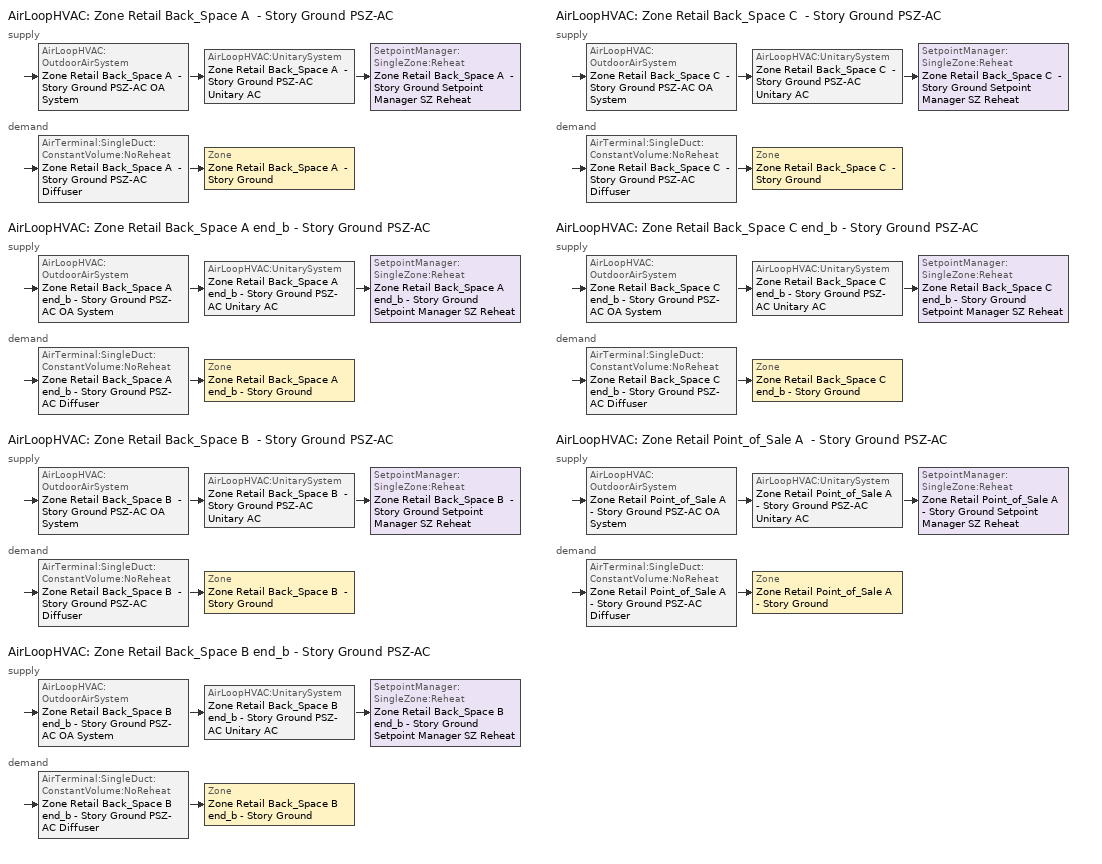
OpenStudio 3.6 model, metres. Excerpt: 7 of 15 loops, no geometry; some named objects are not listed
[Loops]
AirLoopHVAC 'Zone Retail Back_Space A  - Story Ground PSZ-AC'
 supply: AirLoopHVAC:OutdoorAirSystem 'Zone Retail Back_Space A  - Story Ground PSZ-AC OA System' > AirLoopHVAC:UnitarySystem 'Zone Retail Back_Space A  - Story Ground PSZ-AC Unitary AC' > SetpointManager:SingleZone:Reheat 'Zone Retail Back_Space A  - Story Ground Setpoint Manager SZ Reheat'
 demand: AirTerminal:SingleDuct:ConstantVolume:NoReheat 'Zone Retail Back_Space A  - Story Ground PSZ-AC Diffuser' > Zone 'Zone Retail Back_Space A  - Story Ground'
AirLoopHVAC 'Zone Retail Back_Space A end_b - Story Ground PSZ-AC'
 supply: AirLoopHVAC:OutdoorAirSystem 'Zone Retail Back_Space A end_b - Story Ground PSZ-AC OA System' > AirLoopHVAC:UnitarySystem 'Zone Retail Back_Space A end_b - Story Ground PSZ-AC Unitary AC' > SetpointManager:SingleZone:Reheat 'Zone Retail Back_Space A end_b - Story Ground Setpoint Manager SZ Reheat'
 demand: AirTerminal:SingleDuct:ConstantVolume:NoReheat 'Zone Retail Back_Space A end_b - Story Ground PSZ-AC Diffuser' > Zone 'Zone Retail Back_Space A end_b - Story Ground'
AirLoopHVAC 'Zone Retail Back_Space B  - Story Ground PSZ-AC'
 supply: AirLoopHVAC:OutdoorAirSystem 'Zone Retail Back_Space B  - Story Ground PSZ-AC OA System' > AirLoopHVAC:UnitarySystem 'Zone Retail Back_Space B  - Story Ground PSZ-AC Unitary AC' > SetpointManager:SingleZone:Reheat 'Zone Retail Back_Space B  - Story Ground Setpoint Manager SZ Reheat'
 demand: AirTerminal:SingleDuct:ConstantVolume:NoReheat 'Zone Retail Back_Space B  - Story Ground PSZ-AC Diffuser' > Zone 'Zone Retail Back_Space B  - Story Ground'
AirLoopHVAC 'Zone Retail Back_Space B end_b - Story Ground PSZ-AC'
 supply: AirLoopHVAC:OutdoorAirSystem 'Zone Retail Back_Space B end_b - Story Ground PSZ-AC OA System' > AirLoopHVAC:UnitarySystem 'Zone Retail Back_Space B end_b - Story Ground PSZ-AC Unitary AC' > SetpointManager:SingleZone:Reheat 'Zone Retail Back_Space B end_b - Story Ground Setpoint Manager SZ Reheat'
 demand: AirTerminal:SingleDuct:ConstantVolume:NoReheat 'Zone Retail Back_Space B end_b - Story Ground PSZ-AC Diffuser' > Zone 'Zone Retail Back_Space B end_b - Story Ground'
AirLoopHVAC 'Zone Retail Back_Space C  - Story Ground PSZ-AC'
 supply: AirLoopHVAC:OutdoorAirSystem 'Zone Retail Back_Space C  - Story Ground PSZ-AC OA System' > AirLoopHVAC:UnitarySystem 'Zone Retail Back_Space C  - Story Ground PSZ-AC Unitary AC' > SetpointManager:SingleZone:Reheat 'Zone Retail Back_Space C  - Story Ground Setpoint Manager SZ Reheat'
 demand: AirTerminal:SingleDuct:ConstantVolume:NoReheat 'Zone Retail Back_Space C  - Story Ground PSZ-AC Diffuser' > Zone 'Zone Retail Back_Space C  - Story Ground'
AirLoopHVAC 'Zone Retail Back_Space C end_b - Story Ground PSZ-AC'
 supply: AirLoopHVAC:OutdoorAirSystem 'Zone Retail Back_Space C end_b - Story Ground PSZ-AC OA System' > AirLoopHVAC:UnitarySystem 'Zone Retail Back_Space C end_b - Story Ground PSZ-AC Unitary AC' > SetpointManager:SingleZone:Reheat 'Zone Retail Back_Space C end_b - Story Ground Setpoint Manager SZ Reheat'
 demand: AirTerminal:SingleDuct:ConstantVolume:NoReheat 'Zone Retail Back_Space C end_b - Story Ground PSZ-AC Diffuser' > Zone 'Zone Retail Back_Space C end_b - Story Ground'
AirLoopHVAC 'Zone Retail Point_of_Sale A  - Story Ground PSZ-AC'
 supply: AirLoopHVAC:OutdoorAirSystem 'Zone Retail Point_of_Sale A  - Story Ground PSZ-AC OA System' > AirLoopHVAC:UnitarySystem 'Zone Retail Point_of_Sale A  - Story Ground PSZ-AC Unitary AC' > SetpointManager:SingleZone:Reheat 'Zone Retail Point_of_Sale A  - Story Ground Setpoint Manager SZ Reheat'
 demand: AirTerminal:SingleDuct:ConstantVolume:NoReheat 'Zone Retail Point_of_Sale A  - Story Ground PSZ-AC Diffuser' > Zone 'Zone Retail Point_of_Sale A  - Story Ground'
[Sizing:Zone] Zone Cooling Design Supply Air Temperature Input Method=SupplyAirTemperature; Zone Cooling Design Supply Air Temperature Difference {deltaC}=11.11; Zone Heating Design Supply Air Temperature Input Method=SupplyAirTemperature; Zone Heating Design Supply Air Temperature Difference {deltaC}=11.11; Zone Cooling Design Supply Air Humidity Ratio {kg-H2O/kg-air}=0.0085; Zone Heating Design Supply Air Humidity Ratio {kg-H2O/kg-air}=0.008; Cooling Design Air Flow Method=DesignDay; Heating Design Air Flow Method=DesignDay; Account for Dedicated Outdoor Air System=No; Dedicated Outdoor Air System Control Strategy=NeutralSupplyAir; Dedicated Outdoor Air Low Setpoint Temperature for Design {C}=autosize; Dedicated Outdoor Air High Setpoint Temperature for Design {C}=autosize; Zone Load Sizing Method=Sensible Load Only No Latent Load; Zone Latent Cooling Design Supply Air Humidity Ratio Input Method=HumidityRatioDifference; Zone Cooling Design Supply Air Humidity Ratio Difference {kgWater/kgDryAir}=0.005; Zone Latent Heating Design Supply Air Humidity Ratio Input Method=HumidityRatioDifference; Zone Humidification Design Supply Air Humidity Ratio Difference {kgWater/kgDryAir}=0.005
Name | Zone Cooling Design Supply Air Temperature {C} | Zone Heating Design Supply Air Temperature {C}
Zone Retail Entry A  - Story Ground; Zone Retail Entry B  - Story Ground; Zone Retail Entry C  - Story Ground | 14 | 40
Zone Retail Point_of_Sale A  - Story Ground; Zone Retail Back_Space A  - Story Ground; Zone Retail Back_Space B  - Story Ground; Zone Retail Back_Space C  - Story Ground; Zone Retail Back_Space A end_b - Story Ground; Zone Retail Back_Space B end_b - Story Ground; Zone Retail Back_Space C end_b - Story Ground | 12.7778 | 50
[Zone equipment]
Zone Retail Entry A  - Story Ground: Zone Retail Entry A  - Story Ground Electric Baseboard
Zone Retail Entry B  - Story Ground: Zone Retail Entry B  - Story Ground Electric Baseboard
Zone Retail Entry C  - Story Ground: Zone Retail Entry C  - Story Ground Electric Baseboard
Zone Retail Point_of_Sale A  - Story Ground: Zone Retail Point_of_Sale A  - Story Ground PSZ-AC Diffuser
Zone Retail Back_Space A  - Story Ground: Zone Retail Back_Space A  - Story Ground PSZ-AC Diffuser
Zone Retail Back_Space B  - Story Ground: Zone Retail Back_Space B  - Story Ground PSZ-AC Diffuser
Zone Retail Back_Space C  - Story Ground: Zone Retail Back_Space C  - Story Ground PSZ-AC Diffuser
Zone Retail Back_Space A end_b - Story Ground: Zone Retail Back_Space A end_b - Story Ground PSZ-AC Diffuser
Zone Retail Back_Space B end_b - Story Ground: Zone Retail Back_Space B end_b - Story Ground PSZ-AC Diffuser
Zone Retail Back_Space C end_b - Story Ground: Zone Retail Back_Space C end_b - Story Ground PSZ-AC Diffuser
[AirLoopHVAC] Design Supply Air Flow Rate {m3/s}=autosize; Design Return Air Flow Fraction of Supply Air Flow=1
Name | Availability Schedule
Zone Retail Back_Space A  - Story Ground PSZ-AC | Zone Retail Back_Space A  - Story Ground PSZ-AC Occ Sch
Zone Retail Back_Space A end_b - Story Ground PSZ-AC | Zone Retail Back_Space A end_b - Story Ground PSZ-AC Occ Sch
Zone Retail Back_Space B  - Story Ground PSZ-AC | Zone Retail Back_Space B  - Story Ground PSZ-AC Occ Sch
Zone Retail Back_Space B end_b - Story Ground PSZ-AC | Zone Retail Back_Space B end_b - Story Ground PSZ-AC Occ Sch
Zone Retail Back_Space C  - Story Ground PSZ-AC | Zone Retail Back_Space C  - Story Ground PSZ-AC Occ Sch
Zone Retail Back_Space C end_b - Story Ground PSZ-AC | Zone Retail Back_Space C end_b - Story Ground PSZ-AC Occ Sch
Zone Retail Point_of_Sale A  - Story Ground PSZ-AC | Zone Retail Point_of_Sale A  - Story Ground PSZ-AC Occ Sch
[Sizing:System] Type of Load to Size On=Sensible; Design Outdoor Air Flow Rate {m3/s}=Autosize; Central Heating Maximum System Air Flow Ratio=1; Preheat Design Temperature {C}=7.22222; Preheat Design Humidity Ratio {kg-H2O/kg-Air}=0.008; Precool Design Temperature {C}=12.7778; Precool Design Humidity Ratio {kg-H2O/kg-Air}=0.008; Central Cooling Design Supply Air Temperature {C}=12.7778; Central Heating Design Supply Air Temperature {C}=50; Sizing Option=Coincident; 100% Outdoor Air in Cooling=No; 100% Outdoor Air in Heating=No; Central Cooling Design Supply Air Humidity Ratio {kg-H2O/kg-Air}=0.0085; Central Heating Design Supply Air Humidity Ratio {kg-H2O/kg-Air}=0.008; Cooling Design Air Flow Method=DesignDay; Heating Design Air Flow Method=DesignDay; System Outdoor Air Method=ZoneSum; Zone Maximum Outdoor Air Fraction=1; Cooling Supply Air Flow Rate Per Floor Area {m3/s-m2}=0.00996765; Cooling Fraction of Autosized Cooling Supply Air Flow Rate=1; Cooling Supply Air Flow Rate Per Unit Cooling Capacity {m3/s-W}=3.94755e-05; Heating Supply Air Flow Rate Per Floor Area {m3/s-m2}=0.00996765; Heating Fraction of Autosized Heating Supply Air Flow Rate=1; Heating Fraction of Autosized Cooling Supply Air Flow Rate=1; Heating Supply Air Flow Rate Per Unit Heating Capacity {m3/s-W}=3.15882e-05; Cooling Design Capacity Method=CoolingDesignCapacity; Cooling Design Capacity {W}=autosize; Cooling Design Capacity Per Floor Area {W/m2}=234.7; Fraction of Autosized Cooling Design Capacity=1; Heating Design Capacity Method=HeatingDesignCapacity; Heating Design Capacity {W}=autosize; Heating Design Capacity Per Floor Area {W/m2}=157; Fraction of Autosized Heating Design Capacity=1; Central Cooling Capacity Control Method=OnOff; Occupant Diversity=autosize
Zone Retail Back_Space A  - Story Ground PSZ-AC; Zone Retail Back_Space A end_b - Story Ground PSZ-AC; Zone Retail Back_Space B  - Story Ground PSZ-AC; Zone Retail Back_Space B end_b - Story Ground PSZ-AC; Zone Retail Back_Space C  - Story Ground PSZ-AC; Zone Retail Back_Space C end_b - Story Ground PSZ-AC; Zone Retail Point_of_Sale A  - Story Ground PSZ-AC
[SetpointManager:SingleZone:Reheat] Minimum Supply Air Temperature {C}=12.7778; Maximum Supply Air Temperature {C}=50
Name | Control Zone | Setpoint Node or NodeList
Zone Retail Back_Space A  - Story Ground Setpoint Manager SZ Reheat | Zone Retail Back_Space A  - Story Ground | Zone Retail Back_Space A  - Story Ground PSZ-AC Supply Outlet Node
Zone Retail Back_Space A end_b - Story Ground Setpoint Manager SZ Reheat | Zone Retail Back_Space A end_b - Story Ground | Zone Retail Back_Space A end_b - Story Ground PSZ-AC Supply Outlet Node
Zone Retail Back_Space B  - Story Ground Setpoint Manager SZ Reheat | Zone Retail Back_Space B  - Story Ground | Zone Retail Back_Space B  - Story Ground PSZ-AC Supply Outlet Node
Zone Retail Back_Space B end_b - Story Ground Setpoint Manager SZ Reheat | Zone Retail Back_Space B end_b - Story Ground | Zone Retail Back_Space B end_b - Story Ground PSZ-AC Supply Outlet Node
Zone Retail Back_Space C  - Story Ground Setpoint Manager SZ Reheat | Zone Retail Back_Space C  - Story Ground | Zone Retail Back_Space C  - Story Ground PSZ-AC Supply Outlet Node
Zone Retail Back_Space C end_b - Story Ground Setpoint Manager SZ Reheat | Zone Retail Back_Space C end_b - Story Ground | Zone Retail Back_Space C end_b - Story Ground PSZ-AC Supply Outlet Node
Zone Retail Point_of_Sale A  - Story Ground Setpoint Manager SZ Reheat | Zone Retail Point_of_Sale A  - Story Ground | Zone Retail Point_of_Sale A  - Story Ground PSZ-AC Supply Outlet Node
[Coil:Heating:Gas] Availability Schedule=Always On Discrete; Gas Burner Efficiency=0.8; Nominal Capacity {W}=AutoSize; Parasitic Electric Load {W}=0; Parasitic Gas Load {W}=0
Zone Retail Back_Space A  - Story Ground PSZ-AC Gas Htg Coil 26kBtu/hr 0.8 Thermal Eff; Zone Retail Back_Space A end_b - Story Ground PSZ-AC Gas Htg Coil 31kBtu/hr 0.8 Thermal Eff; Zone Retail Back_Space B  - Story Ground PSZ-AC Gas Htg Coil 71kBtu/hr 0.8 Thermal Eff; Zone Retail Back_Space B end_b - Story Ground PSZ-AC Gas Htg Coil 90kBtu/hr 0.8 Thermal Eff; Zone Retail Back_Space C  - Story Ground PSZ-AC Gas Htg Coil 24kBtu/hr 0.8 Thermal Eff; Zone Retail Back_Space C end_b - Story Ground PSZ-AC Gas Htg Coil 28kBtu/hr 0.8 Thermal Eff; Zone Retail Point_of_Sale A  - Story Ground PSZ-AC Gas Htg Coil 29kBtu/hr 0.8 Thermal Eff
[Coil:Heating:Electric] Availability Schedule=Always Off Discrete; Efficiency=1; Nominal Capacity {W}=0
Zone Retail Back_Space A  - Story Ground PSZ-AC No Heat; Zone Retail Back_Space A end_b - Story Ground PSZ-AC No Heat; Zone Retail Back_Space B  - Story Ground PSZ-AC No Heat; Zone Retail Back_Space B end_b - Story Ground PSZ-AC No Heat; Zone Retail Back_Space C  - Story Ground PSZ-AC No Heat; Zone Retail Back_Space C end_b - Story Ground PSZ-AC No Heat; Zone Retail Point_of_Sale A  - Story Ground PSZ-AC No Heat
[Coil:Cooling:DX:SingleSpeed] Availability Schedule=Always On Discrete; Rated Total Cooling Capacity {W}=autosize; Rated Sensible Heat Ratio=autosize; Rated COP {W/W}=3.14722; Rated Air Flow Rate {m3/s}=autosize; Rated Evaporator Fan Power Per Volume Flow Rate 2017 {W/(m3/s)}=773.3; Rated Evaporator Fan Power Per Volume Flow Rate 2023 {W/(m3/s)}=934.4; Total Cooling Capacity Function of Temperature Curve=DOE Ref DX Clg Coil Cool-Cap-fT; Total Cooling Capacity Function of Flow Fraction Curve=DOE Ref DX Clg Coil Cool-CAP-fFlow; Energy Input Ratio Function of Temperature Curve=DOE Ref DX Clg Coil Cool-EIR-fT; Energy Input Ratio Function of Flow Fraction Curve=DOE Ref DX Clg Coil Cool-EIR-fFlow; Part Load Fraction Correlation Curve=DOE Ref DX Clg Coil Cool-PLF-fPLR; Minimum Outdoor Dry-Bulb Temperature for Compressor Operation {C}=-25; Nominal Time for Condensate Removal to Begin {s}=0; Ratio of Initial Moisture Evaporation Rate and Steady State Latent Capacity=0; Maximum Cycling Rate {cycles/hr}=0; Latent Capacity Time Constant {s}=0; Condenser Type=AirCooled; Evaporative Condenser Effectiveness=0.9; Evaporative Condenser Air Flow Rate {m3/s}=autosize; Evaporative Condenser Pump Rated Power Consumption {W}=autosize; Crankcase Heater Capacity {W}=0; Maximum Outdoor Dry-Bulb Temperature for Crankcase Heater Operation {C}=10; Basin Heater Capacity {W/K}=0; Basin Heater Setpoint Temperature {C}=2
Zone Retail Back_Space A  - Story Ground PSZ-AC 1spd DX AC Clg Coil 12kBtu/hr 9.7SEER; Zone Retail Back_Space A end_b - Story Ground PSZ-AC 1spd DX AC Clg Coil 15kBtu/hr 9.7SEER; Zone Retail Back_Space B  - Story Ground PSZ-AC 1spd DX AC Clg Coil 32kBtu/hr 9.7SEER; Zone Retail Back_Space B end_b - Story Ground PSZ-AC 1spd DX AC Clg Coil 43kBtu/hr 9.7SEER; Zone Retail Back_Space C  - Story Ground PSZ-AC 1spd DX AC Clg Coil 12kBtu/hr 9.7SEER; Zone Retail Back_Space C end_b - Story Ground PSZ-AC 1spd DX AC Clg Coil 14kBtu/hr 9.7SEER; Zone Retail Point_of_Sale A  - Story Ground PSZ-AC 1spd DX AC Clg Coil 14kBtu/hr 9.7SEER
[Fan:OnOff] Availability Schedule=Always On Discrete; Fan Total Efficiency=0.53625; Pressure Rise {Pa}=622.722; Maximum Flow Rate {m3/s}=autosize; Motor Efficiency=0.825; Motor In Airstream Fraction=1
Name | Fan Power Ratio Function of Speed Ratio Curve | Fan Efficiency Ratio Function of Speed Ratio Curve
Zone Retail Back_Space A  - Story Ground PSZ-AC Fan | Fan On Off Power Curve | Fan On Off Efficiency Curve
Zone Retail Back_Space A end_b - Story Ground PSZ-AC Fan | Fan On Off Power Curve 1 | Fan On Off Efficiency Curve 1
Zone Retail Back_Space B  - Story Ground PSZ-AC Fan | Fan On Off Power Curve 2 | Fan On Off Efficiency Curve 2
Zone Retail Back_Space B end_b - Story Ground PSZ-AC Fan | Fan On Off Power Curve 3 | Fan On Off Efficiency Curve 3
Zone Retail Back_Space C  - Story Ground PSZ-AC Fan | Fan On Off Power Curve 4 | Fan On Off Efficiency Curve 4
Zone Retail Back_Space C end_b - Story Ground PSZ-AC Fan | Fan On Off Power Curve 5 | Fan On Off Efficiency Curve 5
Zone Retail Point_of_Sale A  - Story Ground PSZ-AC Fan | Fan On Off Power Curve 6 | Fan On Off Efficiency Curve 6
[AirLoopHVAC:UnitarySystem] Control Type=Load; Dehumidification Control Type=None; Availability Schedule=Always On Discrete; Fan Placement=DrawThrough; DX Heating Coil Sizing Ratio=1; Use DOAS DX Cooling Coil=No; DOAS DX Cooling Coil Leaving Minimum Air Temperature {C}=2; Latent Load Control=SensibleOnlyLoadControl; Supply Air Flow Rate During Cooling Operation {m3/s}=Autosize; Supply Air Flow Rate During Heating Operation {m3/s}=Autosize; Supply Air Flow Rate When No Cooling or Heating is Required {m3/s}=Autosize; Maximum Supply Air Temperature {C}=80; Maximum Outdoor Dry-Bulb Temperature for Supplemental Heater Operation {C}=21; Maximum Cycling Rate {cycles/hr}=2.5; Heat Pump Time Constant {s}=60; Fraction of On-Cycle Power Use=0.01; Heat Pump Fan Delay Time {s}=60; Ancilliary On-Cycle Electric Power {W}=0; Ancilliary Off-Cycle Electric Power {W}=0
Name | Controlling Zone or Thermostat Location | Supply Fan | Supply Air Fan Operating Mode Schedule | Heating Coil | Cooling Coil | Supplemental Heating Coil
Zone Retail Back_Space A  - Story Ground PSZ-AC Unitary AC | Zone Retail Back_Space A  - Story Ground | Zone Retail Back_Space A  - Story Ground PSZ-AC Fan | Zone Retail Back_Space A  - Story Ground PSZ-AC_night_fancycle_schedule | Zone Retail Back_Space A  - Story Ground PSZ-AC Gas Htg Coil 26kBtu/hr 0.8 Thermal Eff | Zone Retail Back_Space A  - Story Ground PSZ-AC 1spd DX AC Clg Coil 12kBtu/hr 9.7SEER | Zone Retail Back_Space A  - Story Ground PSZ-AC No Heat
Zone Retail Back_Space A end_b - Story Ground PSZ-AC Unitary AC | Zone Retail Back_Space A end_b - Story Ground | Zone Retail Back_Space A end_b - Story Ground PSZ-AC Fan | Zone Retail Back_Space A end_b - Story Ground PSZ-AC_night_fancycle_schedule | Zone Retail Back_Space A end_b - Story Ground PSZ-AC Gas Htg Coil 31kBtu/hr 0.8 Thermal Eff | Zone Retail Back_Space A end_b - Story Ground PSZ-AC 1spd DX AC Clg Coil 15kBtu/hr 9.7SEER | Zone Retail Back_Space A end_b - Story Ground PSZ-AC No Heat
Zone Retail Back_Space B  - Story Ground PSZ-AC Unitary AC | Zone Retail Back_Space B  - Story Ground | Zone Retail Back_Space B  - Story Ground PSZ-AC Fan | Zone Retail Back_Space B  - Story Ground PSZ-AC_night_fancycle_schedule | Zone Retail Back_Space B  - Story Ground PSZ-AC Gas Htg Coil 71kBtu/hr 0.8 Thermal Eff | Zone Retail Back_Space B  - Story Ground PSZ-AC 1spd DX AC Clg Coil 32kBtu/hr 9.7SEER | Zone Retail Back_Space B  - Story Ground PSZ-AC No Heat
Zone Retail Back_Space B end_b - Story Ground PSZ-AC Unitary AC | Zone Retail Back_Space B end_b - Story Ground | Zone Retail Back_Space B end_b - Story Ground PSZ-AC Fan | Zone Retail Back_Space B end_b - Story Ground PSZ-AC_night_fancycle_schedule | Zone Retail Back_Space B end_b - Story Ground PSZ-AC Gas Htg Coil 90kBtu/hr 0.8 Thermal Eff | Zone Retail Back_Space B end_b - Story Ground PSZ-AC 1spd DX AC Clg Coil 43kBtu/hr 9.7SEER | Zone Retail Back_Space B end_b - Story Ground PSZ-AC No Heat
Zone Retail Back_Space C  - Story Ground PSZ-AC Unitary AC | Zone Retail Back_Space C  - Story Ground | Zone Retail Back_Space C  - Story Ground PSZ-AC Fan | Zone Retail Back_Space C  - Story Ground PSZ-AC_night_fancycle_schedule | Zone Retail Back_Space C  - Story Ground PSZ-AC Gas Htg Coil 24kBtu/hr 0.8 Thermal Eff | Zone Retail Back_Space C  - Story Ground PSZ-AC 1spd DX AC Clg Coil 12kBtu/hr 9.7SEER | Zone Retail Back_Space C  - Story Ground PSZ-AC No Heat
Zone Retail Back_Space C end_b - Story Ground PSZ-AC Unitary AC | Zone Retail Back_Space C end_b - Story Ground | Zone Retail Back_Space C end_b - Story Ground PSZ-AC Fan | Zone Retail Back_Space C end_b - Story Ground PSZ-AC_night_fancycle_schedule | Zone Retail Back_Space C end_b - Story Ground PSZ-AC Gas Htg Coil 28kBtu/hr 0.8 Thermal Eff | Zone Retail Back_Space C end_b - Story Ground PSZ-AC 1spd DX AC Clg Coil 14kBtu/hr 9.7SEER | Zone Retail Back_Space C end_b - Story Ground PSZ-AC No Heat
Zone Retail Point_of_Sale A  - Story Ground PSZ-AC Unitary AC | Zone Retail Point_of_Sale A  - Story Ground | Zone Retail Point_of_Sale A  - Story Ground PSZ-AC Fan | Zone Retail Point_of_Sale A  - Story Ground PSZ-AC_night_fancycle_schedule | Zone Retail Point_of_Sale A  - Story Ground PSZ-AC Gas Htg Coil 29kBtu/hr 0.8 Thermal Eff | Zone Retail Point_of_Sale A  - Story Ground PSZ-AC 1spd DX AC Clg Coil 14kBtu/hr 9.7SEER | Zone Retail Point_of_Sale A  - Story Ground PSZ-AC No Heat
[Controller:OutdoorAir] Minimum Outdoor Air Flow Rate {m3/s}=autosize; Maximum Outdoor Air Flow Rate {m3/s}=Autosize; Economizer Control Type=NoEconomizer; Economizer Control Action Type=ModulateFlow; Economizer Maximum Limit Dry-Bulb Temperature {C}=28; Economizer Maximum Limit Enthalpy {J/kg}=64000; Lockout Type=LockoutWithCompressor; Minimum Limit Type=FixedMinimum; High Humidity Control=No; Heat Recovery Bypass Control Type=BypassWhenWithinEconomizerLimits
Name | Minimum Outdoor Air Schedule | Controller Mechanical Ventilation
Zone Retail Back_Space A  - Story Ground PSZ-AC OA System Controller | Zone Retail Back_Space A  - Story Ground PSZ-AC_night_novent_schedule | Controller Mechanical Ventilation 1
Zone Retail Back_Space A end_b - Story Ground PSZ-AC OA System Controller | Zone Retail Back_Space A end_b - Story Ground PSZ-AC_night_novent_schedule | Controller Mechanical Ventilation 2
Zone Retail Back_Space B  - Story Ground PSZ-AC OA System Controller | Zone Retail Back_Space B  - Story Ground PSZ-AC_night_novent_schedule | Controller Mechanical Ventilation 3
Zone Retail Back_Space B end_b - Story Ground PSZ-AC OA System Controller | Zone Retail Back_Space B end_b - Story Ground PSZ-AC_night_novent_schedule | Controller Mechanical Ventilation 4
Zone Retail Back_Space C  - Story Ground PSZ-AC OA System Controller | Zone Retail Back_Space C  - Story Ground PSZ-AC_night_novent_schedule | Controller Mechanical Ventilation 5
Zone Retail Back_Space C end_b - Story Ground PSZ-AC OA System Controller | Zone Retail Back_Space C end_b - Story Ground PSZ-AC_night_novent_schedule | Controller Mechanical Ventilation 6
Zone Retail Point_of_Sale A  - Story Ground PSZ-AC OA System Controller | Zone Retail Point_of_Sale A  - Story Ground PSZ-AC_night_novent_schedule | Controller Mechanical Ventilation 7
[Controller:MechanicalVentilation] Availability Schedule=Always On Discrete
Controller Mechanical Ventilation 1; Controller Mechanical Ventilation 2; Controller Mechanical Ventilation 3; Controller Mechanical Ventilation 4; Controller Mechanical Ventilation 5; Controller Mechanical Ventilation 6; Controller Mechanical Ventilation 7
[AirLoopHVAC:OutdoorAirSystem]
Name | Controller
Zone Retail Back_Space A  - Story Ground PSZ-AC OA System | Zone Retail Back_Space A  - Story Ground PSZ-AC OA System Controller
Zone Retail Back_Space A end_b - Story Ground PSZ-AC OA System | Zone Retail Back_Space A end_b - Story Ground PSZ-AC OA System Controller
Zone Retail Back_Space B  - Story Ground PSZ-AC OA System | Zone Retail Back_Space B  - Story Ground PSZ-AC OA System Controller
Zone Retail Back_Space B end_b - Story Ground PSZ-AC OA System | Zone Retail Back_Space B end_b - Story Ground PSZ-AC OA System Controller
Zone Retail Back_Space C  - Story Ground PSZ-AC OA System | Zone Retail Back_Space C  - Story Ground PSZ-AC OA System Controller
Zone Retail Back_Space C end_b - Story Ground PSZ-AC OA System | Zone Retail Back_Space C end_b - Story Ground PSZ-AC OA System Controller
Zone Retail Point_of_Sale A  - Story Ground PSZ-AC OA System | Zone Retail Point_of_Sale A  - Story Ground PSZ-AC OA System Controller
[AvailabilityManager:NightCycle] Applicability Schedule=Always On Discrete; Control Type=CycleOnAny; Thermostat Tolerance {deltaC}=1; Cycling Run Time {s}=1800
Availability Manager Night Cycle 1; Availability Manager Night Cycle 2; Availability Manager Night Cycle 3; Availability Manager Night Cycle 4; Availability Manager Night Cycle 5; Availability Manager Night Cycle 6; Availability Manager Night Cycle 7; Availability Manager Night Cycle 8; Availability Manager Night Cycle 9; Availability Manager Night Cycle 10; Availability Manager Night Cycle 11; Availability Manager Night Cycle 12; Availability Manager Night Cycle 13; Availability Manager Night Cycle 14; Availability Manager Night Cycle 15
[AirTerminal:SingleDuct:ConstantVolume:NoReheat] Availability Schedule=Always On Discrete; Maximum Air Flow Rate {m3/s}=AutoSize
Zone Retail Back_Space A  - Story Ground PSZ-AC Diffuser; Zone Retail Back_Space A end_b - Story Ground PSZ-AC Diffuser; Zone Retail Back_Space B  - Story Ground PSZ-AC Diffuser; Zone Retail Back_Space B end_b - Story Ground PSZ-AC Diffuser; Zone Retail Back_Space C  - Story Ground PSZ-AC Diffuser; Zone Retail Back_Space C end_b - Story Ground PSZ-AC Diffuser; Zone Retail Point_of_Sale A  - Story Ground PSZ-AC Diffuser
[ZoneHVAC:Baseboard:Convective:Electric]
Zone Retail Entry A  - Story Ground Electric Baseboard: Availability Schedule=Always On Discrete; Nominal Capacity {W}=autosize; Efficiency=1
[Schedule:Ruleset]
Name | Default Day Schedule | Summer Design Day Schedule | Winter Design Day Schedule
Zone Retail Back_Space A  - Story Ground PSZ-AC Occ Sch | Zone Retail Back_Space A  - Story Ground PSZ-AC Occ Sch Default | Zone Retail Back_Space A  - Story Ground PSZ-AC Occ Sch Summer Design Day | Zone Retail Back_Space A  - Story Ground PSZ-AC Occ Sch Winter Design Day
Zone Retail Back_Space A end_b - Story Ground PSZ-AC Occ Sch | Zone Retail Back_Space A end_b - Story Ground PSZ-AC Occ Sch Default | Zone Retail Back_Space A end_b - Story Ground PSZ-AC Occ Sch Summer Design Day | Zone Retail Back_Space A end_b - Story Ground PSZ-AC Occ Sch Winter Design Day
Zone Retail Back_Space B  - Story Ground PSZ-AC Occ Sch | Zone Retail Back_Space B  - Story Ground PSZ-AC Occ Sch Default | Zone Retail Back_Space B  - Story Ground PSZ-AC Occ Sch Summer Design Day | Zone Retail Back_Space B  - Story Ground PSZ-AC Occ Sch Winter Design Day
Zone Retail Back_Space B end_b - Story Ground PSZ-AC Occ Sch | Zone Retail Back_Space B end_b - Story Ground PSZ-AC Occ Sch Default | Zone Retail Back_Space B end_b - Story Ground PSZ-AC Occ Sch Summer Design Day | Zone Retail Back_Space B end_b - Story Ground PSZ-AC Occ Sch Winter Design Day
Zone Retail Back_Space C  - Story Ground PSZ-AC Occ Sch | Zone Retail Back_Space C  - Story Ground PSZ-AC Occ Sch Default | Zone Retail Back_Space C  - Story Ground PSZ-AC Occ Sch Summer Design Day | Zone Retail Back_Space C  - Story Ground PSZ-AC Occ Sch Winter Design Day
Zone Retail Back_Space C end_b - Story Ground PSZ-AC Occ Sch | Zone Retail Back_Space C end_b - Story Ground PSZ-AC Occ Sch Default | Zone Retail Back_Space C end_b - Story Ground PSZ-AC Occ Sch Summer Design Day | Zone Retail Back_Space C end_b - Story Ground PSZ-AC Occ Sch Winter Design Day
Zone Retail Point_of_Sale A  - Story Ground PSZ-AC Occ Sch | Zone Retail Point_of_Sale A  - Story Ground PSZ-AC Occ Sch Default | Zone Retail Point_of_Sale A  - Story Ground PSZ-AC Occ Sch Summer Design Day | Zone Retail Point_of_Sale A  - Story Ground PSZ-AC Occ Sch Winter Design Day
Zone Retail Back_Space A  - Story Ground PSZ-AC_night_novent_schedule | Zone Retail Back_Space A  - Story Ground PSZ-AC Occ Sch Default 2 | Zone Retail Back_Space A  - Story Ground PSZ-AC Occ Sch Summer Design Day 2 | Zone Retail Back_Space A  - Story Ground PSZ-AC Occ Sch Winter Design Day 2
Zone Retail Back_Space A  - Story Ground PSZ-AC_night_fancycle_schedule | Zone Retail Back_Space A  - Story Ground PSZ-AC Occ Sch Default 3 | Zone Retail Back_Space A  - Story Ground PSZ-AC Occ Sch Summer Design Day 3 | Zone Retail Back_Space A  - Story Ground PSZ-AC Occ Sch Winter Design Day 3
Zone Retail Back_Space A end_b - Story Ground PSZ-AC_night_novent_schedule | Zone Retail Back_Space A end_b - Story Ground PSZ-AC Occ Sch Default 2 | Zone Retail Back_Space A end_b - Story Ground PSZ-AC Occ Sch Summer Design Day 2 | Zone Retail Back_Space A end_b - Story Ground PSZ-AC Occ Sch Winter Design Day 2
Zone Retail Back_Space A end_b - Story Ground PSZ-AC_night_fancycle_schedule | Zone Retail Back_Space A end_b - Story Ground PSZ-AC Occ Sch Default 3 | Zone Retail Back_Space A end_b - Story Ground PSZ-AC Occ Sch Summer Design Day 3 | Zone Retail Back_Space A end_b - Story Ground PSZ-AC Occ Sch Winter Design Day 3
Zone Retail Back_Space B  - Story Ground PSZ-AC_night_novent_schedule | Zone Retail Back_Space B  - Story Ground PSZ-AC Occ Sch Default 2 | Zone Retail Back_Space B  - Story Ground PSZ-AC Occ Sch Summer Design Day 2 | Zone Retail Back_Space B  - Story Ground PSZ-AC Occ Sch Winter Design Day 2
Zone Retail Back_Space B  - Story Ground PSZ-AC_night_fancycle_schedule | Zone Retail Back_Space B  - Story Ground PSZ-AC Occ Sch Default 3 | Zone Retail Back_Space B  - Story Ground PSZ-AC Occ Sch Summer Design Day 3 | Zone Retail Back_Space B  - Story Ground PSZ-AC Occ Sch Winter Design Day 3
Zone Retail Back_Space B end_b - Story Ground PSZ-AC_night_novent_schedule | Zone Retail Back_Space B end_b - Story Ground PSZ-AC Occ Sch Default 2 | Zone Retail Back_Space B end_b - Story Ground PSZ-AC Occ Sch Summer Design Day 2 | Zone Retail Back_Space B end_b - Story Ground PSZ-AC Occ Sch Winter Design Day 2
Zone Retail Back_Space B end_b - Story Ground PSZ-AC_night_fancycle_schedule | Zone Retail Back_Space B end_b - Story Ground PSZ-AC Occ Sch Default 3 | Zone Retail Back_Space B end_b - Story Ground PSZ-AC Occ Sch Summer Design Day 3 | Zone Retail Back_Space B end_b - Story Ground PSZ-AC Occ Sch Winter Design Day 3
Zone Retail Back_Space C  - Story Ground PSZ-AC_night_novent_schedule | Zone Retail Back_Space C  - Story Ground PSZ-AC Occ Sch Default 2 | Zone Retail Back_Space C  - Story Ground PSZ-AC Occ Sch Summer Design Day 2 | Zone Retail Back_Space C  - Story Ground PSZ-AC Occ Sch Winter Design Day 2
Zone Retail Back_Space C  - Story Ground PSZ-AC_night_fancycle_schedule | Zone Retail Back_Space C  - Story Ground PSZ-AC Occ Sch Default 3 | Zone Retail Back_Space C  - Story Ground PSZ-AC Occ Sch Summer Design Day 3 | Zone Retail Back_Space C  - Story Ground PSZ-AC Occ Sch Winter Design Day 3
Zone Retail Back_Space C end_b - Story Ground PSZ-AC_night_novent_schedule | Zone Retail Back_Space C end_b - Story Ground PSZ-AC Occ Sch Default 2 | Zone Retail Back_Space C end_b - Story Ground PSZ-AC Occ Sch Summer Design Day 2 | Zone Retail Back_Space C end_b - Story Ground PSZ-AC Occ Sch Winter Design Day 2
Zone Retail Back_Space C end_b - Story Ground PSZ-AC_night_fancycle_schedule | Zone Retail Back_Space C end_b - Story Ground PSZ-AC Occ Sch Default 3 | Zone Retail Back_Space C end_b - Story Ground PSZ-AC Occ Sch Summer Design Day 3 | Zone Retail Back_Space C end_b - Story Ground PSZ-AC Occ Sch Winter Design Day 3
Zone Retail Point_of_Sale A  - Story Ground PSZ-AC_night_novent_schedule | Zone Retail Point_of_Sale A  - Story Ground PSZ-AC Occ Sch Default 2 | Zone Retail Point_of_Sale A  - Story Ground PSZ-AC Occ Sch Summer Design Day 2 | Zone Retail Point_of_Sale A  - Story Ground PSZ-AC Occ Sch Winter Design Day 2
Zone Retail Point_of_Sale A  - Story Ground PSZ-AC_night_fancycle_schedule | Zone Retail Point_of_Sale A  - Story Ground PSZ-AC Occ Sch Default 3 | Zone Retail Point_of_Sale A  - Story Ground PSZ-AC Occ Sch Summer Design Day 3 | Zone Retail Point_of_Sale A  - Story Ground PSZ-AC Occ Sch Winter Design Day 3
[Schedule:Day]
Zone Retail Back_Space A  - Story Ground PSZ-AC Occ Sch Default; Zone Retail Back_Space A end_b - Story Ground PSZ-AC Occ Sch Default; Zone Retail Back_Space B  - Story Ground PSZ-AC Occ Sch Default; Zone Retail Back_Space B end_b - Story Ground PSZ-AC Occ Sch Default; Zone Retail Back_Space C  - Story Ground PSZ-AC Occ Sch Default; Zone Retail Back_Space C end_b - Story Ground PSZ-AC Occ Sch Default; Zone Retail Point_of_Sale A  - Story Ground PSZ-AC Occ Sch Default; Zone Retail Back_Space A  - Story Ground PSZ-AC Occ Sch Default 2; Zone Retail Back_Space A  - Story Ground PSZ-AC Occ Sch Default 3; Zone Retail Back_Space A end_b - Story Ground PSZ-AC Occ Sch Default 2; Zone Retail Back_Space A end_b - Story Ground PSZ-AC Occ Sch Default 3; Zone Retail Back_Space B  - Story Ground PSZ-AC Occ Sch Default 2; Zone Retail Back_Space B  - Story Ground PSZ-AC Occ Sch Default 3; Zone Retail Back_Space B end_b - Story Ground PSZ-AC Occ Sch Default 2; Zone Retail Back_Space B end_b - Story Ground PSZ-AC Occ Sch Default 3; Zone Retail Back_Space C  - Story Ground PSZ-AC Occ Sch Default 2; Zone Retail Back_Space C  - Story Ground PSZ-AC Occ Sch Default 3; Zone Retail Back_Space C end_b - Story Ground PSZ-AC Occ Sch Default 2; Zone Retail Back_Space C end_b - Story Ground PSZ-AC Occ Sch Default 3; Zone Retail Point_of_Sale A  - Story Ground PSZ-AC Occ Sch Default 2; Zone Retail Point_of_Sale A  - Story Ground PSZ-AC Occ Sch Default 3: 4, 50, 0, 23, 30, 1, 24, 0, 0
Zone Retail Back_Space A  - Story Ground PSZ-AC Occ Sch Winter Design Day; Zone Retail Back_Space A  - Story Ground PSZ-AC Occ Sch Summer Design Day; Zone Retail Back_Space A end_b - Story Ground PSZ-AC Occ Sch Winter Design Day; Zone Retail Back_Space A end_b - Story Ground PSZ-AC Occ Sch Summer Design Day; Zone Retail Back_Space B  - Story Ground PSZ-AC Occ Sch Winter Design Day; Zone Retail Back_Space B  - Story Ground PSZ-AC Occ Sch Summer Design Day; Zone Retail Back_Space B end_b - Story Ground PSZ-AC Occ Sch Winter Design Day; Zone Retail Back_Space B end_b - Story Ground PSZ-AC Occ Sch Summer Design Day; Zone Retail Back_Space C  - Story Ground PSZ-AC Occ Sch Winter Design Day; Zone Retail Back_Space C  - Story Ground PSZ-AC Occ Sch Summer Design Day; Zone Retail Back_Space C end_b - Story Ground PSZ-AC Occ Sch Winter Design Day; Zone Retail Back_Space C end_b - Story Ground PSZ-AC Occ Sch Summer Design Day; Zone Retail Point_of_Sale A  - Story Ground PSZ-AC Occ Sch Winter Design Day; Zone Retail Point_of_Sale A  - Story Ground PSZ-AC Occ Sch Summer Design Day; Zone Retail Back_Space A  - Story Ground PSZ-AC Occ Sch Summer Design Day 2; Zone Retail Back_Space A  - Story Ground PSZ-AC Occ Sch Winter Design Day 2; Zone Retail Back_Space A  - Story Ground PSZ-AC Occ Sch Summer Design Day 3; Zone Retail Back_Space A  - Story Ground PSZ-AC Occ Sch Winter Design Day 3; Zone Retail Back_Space A end_b - Story Ground PSZ-AC Occ Sch Summer Design Day 2; Zone Retail Back_Space A end_b - Story Ground PSZ-AC Occ Sch Winter Design Day 2; Zone Retail Back_Space A end_b - Story Ground PSZ-AC Occ Sch Summer Design Day 3; Zone Retail Back_Space A end_b - Story Ground PSZ-AC Occ Sch Winter Design Day 3; Zone Retail Back_Space B  - Story Ground PSZ-AC Occ Sch Summer Design Day 2; Zone Retail Back_Space B  - Story Ground PSZ-AC Occ Sch Winter Design Day 2; Zone Retail Back_Space B  - Story Ground PSZ-AC Occ Sch Summer Design Day 3; Zone Retail Back_Space B  - Story Ground PSZ-AC Occ Sch Winter Design Day 3; Zone Retail Back_Space B end_b - Story Ground PSZ-AC Occ Sch Summer Design Day 2; Zone Retail Back_Space B end_b - Story Ground PSZ-AC Occ Sch Winter Design Day 2; Zone Retail Back_Space B end_b - Story Ground PSZ-AC Occ Sch Summer Design Day 3; Zone Retail Back_Space B end_b - Story Ground PSZ-AC Occ Sch Winter Design Day 3; Zone Retail Back_Space C  - Story Ground PSZ-AC Occ Sch Summer Design Day 2; Zone Retail Back_Space C  - Story Ground PSZ-AC Occ Sch Winter Design Day 2; Zone Retail Back_Space C  - Story Ground PSZ-AC Occ Sch Summer Design Day 3; Zone Retail Back_Space C  - Story Ground PSZ-AC Occ Sch Winter Design Day 3; Zone Retail Back_Space C end_b - Story Ground PSZ-AC Occ Sch Summer Design Day 2; Zone Retail Back_Space C end_b - Story Ground PSZ-AC Occ Sch Winter Design Day 2; Zone Retail Back_Space C end_b - Story Ground PSZ-AC Occ Sch Summer Design Day 3; Zone Retail Back_Space C end_b - Story Ground PSZ-AC Occ Sch Winter Design Day 3; Zone Retail Point_of_Sale A  - Story Ground PSZ-AC Occ Sch Summer Design Day 2; Zone Retail Point_of_Sale A  - Story Ground PSZ-AC Occ Sch Winter Design Day 2; Zone Retail Point_of_Sale A  - Story Ground PSZ-AC Occ Sch Summer Design Day 3; Zone Retail Point_of_Sale A  - Story Ground PSZ-AC Occ Sch Winter Design Day 3: 24, 0, 1
Zone Retail Back_Space A  - Story Ground PSZ-AC Occ Sch Saturday; Zone Retail Back_Space A end_b - Story Ground PSZ-AC Occ Sch Saturday; Zone Retail Back_Space B  - Story Ground PSZ-AC Occ Sch Saturday; Zone Retail Back_Space B end_b - Story Ground PSZ-AC Occ Sch Saturday; Zone Retail Back_Space C  - Story Ground PSZ-AC Occ Sch Saturday; Zone Retail Back_Space C end_b - Story Ground PSZ-AC Occ Sch Saturday; Zone Retail Point_of_Sale A  - Story Ground PSZ-AC Occ Sch Saturday; Zone Retail Back_Space A  - Story Ground PSZ-AC Occ Sch Saturday 2; Zone Retail Back_Space A  - Story Ground PSZ-AC Occ Sch Saturday 3; Zone Retail Back_Space A end_b - Story Ground PSZ-AC Occ Sch Saturday 2; Zone Retail Back_Space A end_b - Story Ground PSZ-AC Occ Sch Saturday 3; Zone Retail Back_Space B  - Story Ground PSZ-AC Occ Sch Saturday 2; Zone Retail Back_Space B  - Story Ground PSZ-AC Occ Sch Saturday 3; Zone Retail Back_Space B end_b - Story Ground PSZ-AC Occ Sch Saturday 2; Zone Retail Back_Space B end_b - Story Ground PSZ-AC Occ Sch Saturday 3; Zone Retail Back_Space C  - Story Ground PSZ-AC Occ Sch Saturday 2; Zone Retail Back_Space C  - Story Ground PSZ-AC Occ Sch Saturday 3; Zone Retail Back_Space C end_b - Story Ground PSZ-AC Occ Sch Saturday 2; Zone Retail Back_Space C end_b - Story Ground PSZ-AC Occ Sch Saturday 3; Zone Retail Point_of_Sale A  - Story Ground PSZ-AC Occ Sch Saturday 2; Zone Retail Point_of_Sale A  - Story Ground PSZ-AC Occ Sch Saturday 3: 9, 34, 0, 20, 45, 1, 24, 0, 0
Zone Retail Back_Space A  - Story Ground PSZ-AC Occ Sch Sunday; Zone Retail Back_Space A end_b - Story Ground PSZ-AC Occ Sch Sunday; Zone Retail Back_Space B  - Story Ground PSZ-AC Occ Sch Sunday; Zone Retail Back_Space B end_b - Story Ground PSZ-AC Occ Sch Sunday; Zone Retail Back_Space C  - Story Ground PSZ-AC Occ Sch Sunday; Zone Retail Back_Space C end_b - Story Ground PSZ-AC Occ Sch Sunday; Zone Retail Point_of_Sale A  - Story Ground PSZ-AC Occ Sch Sunday; Zone Retail Back_Space A  - Story Ground PSZ-AC Occ Sch Sunday 2; Zone Retail Back_Space A  - Story Ground PSZ-AC Occ Sch Sunday 3; Zone Retail Back_Space A end_b - Story Ground PSZ-AC Occ Sch Sunday 2; Zone Retail Back_Space A end_b - Story Ground PSZ-AC Occ Sch Sunday 3; Zone Retail Back_Space B  - Story Ground PSZ-AC Occ Sch Sunday 2; Zone Retail Back_Space B  - Story Ground PSZ-AC Occ Sch Sunday 3; Zone Retail Back_Space B end_b - Story Ground PSZ-AC Occ Sch Sunday 2; Zone Retail Back_Space B end_b - Story Ground PSZ-AC Occ Sch Sunday 3; Zone Retail Back_Space C  - Story Ground PSZ-AC Occ Sch Sunday 2; Zone Retail Back_Space C  - Story Ground PSZ-AC Occ Sch Sunday 3; Zone Retail Back_Space C end_b - Story Ground PSZ-AC Occ Sch Sunday 2; Zone Retail Back_Space C end_b - Story Ground PSZ-AC Occ Sch Sunday 3; Zone Retail Point_of_Sale A  - Story Ground PSZ-AC Occ Sch Sunday 2; Zone Retail Point_of_Sale A  - Story Ground PSZ-AC Occ Sch Sunday 3: 10, 34, 0, 17, 45, 1, 24, 0, 0
[Schedule:Rule] Date Specification Type=DateRange; Start Month=1; Start Day=1; End Month=12; End Day=31
Name | Schedule Ruleset | Rule Order | Day Schedule | Apply Saturday | Apply Sunday
Zone Retail Back_Space A  - Story Ground PSZ-AC Occ Sch Saturday Rule | Zone Retail Back_Space A  - Story Ground PSZ-AC Occ Sch | 1 | Zone Retail Back_Space A  - Story Ground PSZ-AC Occ Sch Saturday | Yes
Zone Retail Back_Space A  - Story Ground PSZ-AC Occ Sch Sunday Rule | Zone Retail Back_Space A  - Story Ground PSZ-AC Occ Sch | 0 | Zone Retail Back_Space A  - Story Ground PSZ-AC Occ Sch Sunday |  | Yes
Zone Retail Back_Space A end_b - Story Ground PSZ-AC Occ Sch Saturday Rule | Zone Retail Back_Space A end_b - Story Ground PSZ-AC Occ Sch | 1 | Zone Retail Back_Space A end_b - Story Ground PSZ-AC Occ Sch Saturday | Yes
Zone Retail Back_Space A end_b - Story Ground PSZ-AC Occ Sch Sunday Rule | Zone Retail Back_Space A end_b - Story Ground PSZ-AC Occ Sch | 0 | Zone Retail Back_Space A end_b - Story Ground PSZ-AC Occ Sch Sunday |  | Yes
Zone Retail Back_Space B  - Story Ground PSZ-AC Occ Sch Saturday Rule | Zone Retail Back_Space B  - Story Ground PSZ-AC Occ Sch | 1 | Zone Retail Back_Space B  - Story Ground PSZ-AC Occ Sch Saturday | Yes
Zone Retail Back_Space B  - Story Ground PSZ-AC Occ Sch Sunday Rule | Zone Retail Back_Space B  - Story Ground PSZ-AC Occ Sch | 0 | Zone Retail Back_Space B  - Story Ground PSZ-AC Occ Sch Sunday |  | Yes
Zone Retail Back_Space B end_b - Story Ground PSZ-AC Occ Sch Saturday Rule | Zone Retail Back_Space B end_b - Story Ground PSZ-AC Occ Sch | 1 | Zone Retail Back_Space B end_b - Story Ground PSZ-AC Occ Sch Saturday | Yes
Zone Retail Back_Space B end_b - Story Ground PSZ-AC Occ Sch Sunday Rule | Zone Retail Back_Space B end_b - Story Ground PSZ-AC Occ Sch | 0 | Zone Retail Back_Space B end_b - Story Ground PSZ-AC Occ Sch Sunday |  | Yes
Zone Retail Back_Space C  - Story Ground PSZ-AC Occ Sch Saturday Rule | Zone Retail Back_Space C  - Story Ground PSZ-AC Occ Sch | 1 | Zone Retail Back_Space C  - Story Ground PSZ-AC Occ Sch Saturday | Yes
Zone Retail Back_Space C  - Story Ground PSZ-AC Occ Sch Sunday Rule | Zone Retail Back_Space C  - Story Ground PSZ-AC Occ Sch | 0 | Zone Retail Back_Space C  - Story Ground PSZ-AC Occ Sch Sunday |  | Yes
Zone Retail Back_Space C end_b - Story Ground PSZ-AC Occ Sch Saturday Rule | Zone Retail Back_Space C end_b - Story Ground PSZ-AC Occ Sch | 1 | Zone Retail Back_Space C end_b - Story Ground PSZ-AC Occ Sch Saturday | Yes
Zone Retail Back_Space C end_b - Story Ground PSZ-AC Occ Sch Sunday Rule | Zone Retail Back_Space C end_b - Story Ground PSZ-AC Occ Sch | 0 | Zone Retail Back_Space C end_b - Story Ground PSZ-AC Occ Sch Sunday |  | Yes
Zone Retail Point_of_Sale A  - Story Ground PSZ-AC Occ Sch Saturday Rule | Zone Retail Point_of_Sale A  - Story Ground PSZ-AC Occ Sch | 1 | Zone Retail Point_of_Sale A  - Story Ground PSZ-AC Occ Sch Saturday | Yes
Zone Retail Point_of_Sale A  - Story Ground PSZ-AC Occ Sch Sunday Rule | Zone Retail Point_of_Sale A  - Story Ground PSZ-AC Occ Sch | 0 | Zone Retail Point_of_Sale A  - Story Ground PSZ-AC Occ Sch Sunday |  | Yes
Zone Retail Back_Space A  - Story Ground PSZ-AC Occ Sch Sunday Rule 2 | Zone Retail Back_Space A  - Story Ground PSZ-AC_night_novent_schedule | 0 | Zone Retail Back_Space A  - Story Ground PSZ-AC Occ Sch Sunday 2 |  | Yes
Zone Retail Back_Space A  - Story Ground PSZ-AC Occ Sch Saturday Rule 2 | Zone Retail Back_Space A  - Story Ground PSZ-AC_night_novent_schedule | 1 | Zone Retail Back_Space A  - Story Ground PSZ-AC Occ Sch Saturday 2 | Yes
Zone Retail Back_Space A  - Story Ground PSZ-AC Occ Sch Sunday Rule 3 | Zone Retail Back_Space A  - Story Ground PSZ-AC_night_fancycle_schedule | 0 | Zone Retail Back_Space A  - Story Ground PSZ-AC Occ Sch Sunday 3 |  | Yes
Zone Retail Back_Space A  - Story Ground PSZ-AC Occ Sch Saturday Rule 3 | Zone Retail Back_Space A  - Story Ground PSZ-AC_night_fancycle_schedule | 1 | Zone Retail Back_Space A  - Story Ground PSZ-AC Occ Sch Saturday 3 | Yes
Zone Retail Back_Space A end_b - Story Ground PSZ-AC Occ Sch Sunday Rule 2 | Zone Retail Back_Space A end_b - Story Ground PSZ-AC_night_novent_schedule | 0 | Zone Retail Back_Space A end_b - Story Ground PSZ-AC Occ Sch Sunday 2 |  | Yes
Zone Retail Back_Space A end_b - Story Ground PSZ-AC Occ Sch Saturday Rule 2 | Zone Retail Back_Space A end_b - Story Ground PSZ-AC_night_novent_schedule | 1 | Zone Retail Back_Space A end_b - Story Ground PSZ-AC Occ Sch Saturday 2 | Yes
Zone Retail Back_Space A end_b - Story Ground PSZ-AC Occ Sch Sunday Rule 3 | Zone Retail Back_Space A end_b - Story Ground PSZ-AC_night_fancycle_schedule | 0 | Zone Retail Back_Space A end_b - Story Ground PSZ-AC Occ Sch Sunday 3 |  | Yes
Zone Retail Back_Space A end_b - Story Ground PSZ-AC Occ Sch Saturday Rule 3 | Zone Retail Back_Space A end_b - Story Ground PSZ-AC_night_fancycle_schedule | 1 | Zone Retail Back_Space A end_b - Story Ground PSZ-AC Occ Sch Saturday 3 | Yes
Zone Retail Back_Space B  - Story Ground PSZ-AC Occ Sch Sunday Rule 2 | Zone Retail Back_Space B  - Story Ground PSZ-AC_night_novent_schedule | 0 | Zone Retail Back_Space B  - Story Ground PSZ-AC Occ Sch Sunday 2 |  | Yes
Zone Retail Back_Space B  - Story Ground PSZ-AC Occ Sch Saturday Rule 2 | Zone Retail Back_Space B  - Story Ground PSZ-AC_night_novent_schedule | 1 | Zone Retail Back_Space B  - Story Ground PSZ-AC Occ Sch Saturday 2 | Yes
Zone Retail Back_Space B  - Story Ground PSZ-AC Occ Sch Sunday Rule 3 | Zone Retail Back_Space B  - Story Ground PSZ-AC_night_fancycle_schedule | 0 | Zone Retail Back_Space B  - Story Ground PSZ-AC Occ Sch Sunday 3 |  | Yes
Zone Retail Back_Space B  - Story Ground PSZ-AC Occ Sch Saturday Rule 3 | Zone Retail Back_Space B  - Story Ground PSZ-AC_night_fancycle_schedule | 1 | Zone Retail Back_Space B  - Story Ground PSZ-AC Occ Sch Saturday 3 | Yes
Zone Retail Back_Space B end_b - Story Ground PSZ-AC Occ Sch Sunday Rule 2 | Zone Retail Back_Space B end_b - Story Ground PSZ-AC_night_novent_schedule | 0 | Zone Retail Back_Space B end_b - Story Ground PSZ-AC Occ Sch Sunday 2 |  | Yes
Zone Retail Back_Space B end_b - Story Ground PSZ-AC Occ Sch Saturday Rule 2 | Zone Retail Back_Space B end_b - Story Ground PSZ-AC_night_novent_schedule | 1 | Zone Retail Back_Space B end_b - Story Ground PSZ-AC Occ Sch Saturday 2 | Yes
Zone Retail Back_Space B end_b - Story Ground PSZ-AC Occ Sch Sunday Rule 3 | Zone Retail Back_Space B end_b - Story Ground PSZ-AC_night_fancycle_schedule | 0 | Zone Retail Back_Space B end_b - Story Ground PSZ-AC Occ Sch Sunday 3 |  | Yes
Zone Retail Back_Space B end_b - Story Ground PSZ-AC Occ Sch Saturday Rule 3 | Zone Retail Back_Space B end_b - Story Ground PSZ-AC_night_fancycle_schedule | 1 | Zone Retail Back_Space B end_b - Story Ground PSZ-AC Occ Sch Saturday 3 | Yes
Zone Retail Back_Space C  - Story Ground PSZ-AC Occ Sch Sunday Rule 2 | Zone Retail Back_Space C  - Story Ground PSZ-AC_night_novent_schedule | 0 | Zone Retail Back_Space C  - Story Ground PSZ-AC Occ Sch Sunday 2 |  | Yes
Zone Retail Back_Space C  - Story Ground PSZ-AC Occ Sch Saturday Rule 2 | Zone Retail Back_Space C  - Story Ground PSZ-AC_night_novent_schedule | 1 | Zone Retail Back_Space C  - Story Ground PSZ-AC Occ Sch Saturday 2 | Yes
Zone Retail Back_Space C  - Story Ground PSZ-AC Occ Sch Sunday Rule 3 | Zone Retail Back_Space C  - Story Ground PSZ-AC_night_fancycle_schedule | 0 | Zone Retail Back_Space C  - Story Ground PSZ-AC Occ Sch Sunday 3 |  | Yes
Zone Retail Back_Space C  - Story Ground PSZ-AC Occ Sch Saturday Rule 3 | Zone Retail Back_Space C  - Story Ground PSZ-AC_night_fancycle_schedule | 1 | Zone Retail Back_Space C  - Story Ground PSZ-AC Occ Sch Saturday 3 | Yes
Zone Retail Back_Space C end_b - Story Ground PSZ-AC Occ Sch Sunday Rule 2 | Zone Retail Back_Space C end_b - Story Ground PSZ-AC_night_novent_schedule | 0 | Zone Retail Back_Space C end_b - Story Ground PSZ-AC Occ Sch Sunday 2 |  | Yes
Zone Retail Back_Space C end_b - Story Ground PSZ-AC Occ Sch Saturday Rule 2 | Zone Retail Back_Space C end_b - Story Ground PSZ-AC_night_novent_schedule | 1 | Zone Retail Back_Space C end_b - Story Ground PSZ-AC Occ Sch Saturday 2 | Yes
Zone Retail Back_Space C end_b - Story Ground PSZ-AC Occ Sch Sunday Rule 3 | Zone Retail Back_Space C end_b - Story Ground PSZ-AC_night_fancycle_schedule | 0 | Zone Retail Back_Space C end_b - Story Ground PSZ-AC Occ Sch Sunday 3 |  | Yes
Zone Retail Back_Space C end_b - Story Ground PSZ-AC Occ Sch Saturday Rule 3 | Zone Retail Back_Space C end_b - Story Ground PSZ-AC_night_fancycle_schedule | 1 | Zone Retail Back_Space C end_b - Story Ground PSZ-AC Occ Sch Saturday 3 | Yes
Zone Retail Point_of_Sale A  - Story Ground PSZ-AC Occ Sch Sunday Rule 2 | Zone Retail Point_of_Sale A  - Story Ground PSZ-AC_night_novent_schedule | 0 | Zone Retail Point_of_Sale A  - Story Ground PSZ-AC Occ Sch Sunday 2 |  | Yes
Zone Retail Point_of_Sale A  - Story Ground PSZ-AC Occ Sch Saturday Rule 2 | Zone Retail Point_of_Sale A  - Story Ground PSZ-AC_night_novent_schedule | 1 | Zone Retail Point_of_Sale A  - Story Ground PSZ-AC Occ Sch Saturday 2 | Yes
Zone Retail Point_of_Sale A  - Story Ground PSZ-AC Occ Sch Sunday Rule 3 | Zone Retail Point_of_Sale A  - Story Ground PSZ-AC_night_fancycle_schedule | 0 | Zone Retail Point_of_Sale A  - Story Ground PSZ-AC Occ Sch Sunday 3 |  | Yes
Zone Retail Point_of_Sale A  - Story Ground PSZ-AC Occ Sch Saturday Rule 3 | Zone Retail Point_of_Sale A  - Story Ground PSZ-AC_night_fancycle_schedule | 1 | Zone Retail Point_of_Sale A  - Story Ground PSZ-AC Occ Sch Saturday 3 | Yes
[Schedule:Constant]
Name | Value
Always On Discrete | 1
Always Off Discrete | 0
[Curve:Exponent] Coefficient1 Constant=1; Coefficient2 Constant=0; Coefficient3 Constant=0; Minimum Value of x=0; Maximum Value of x=1
Fan On Off Power Curve; Fan On Off Power Curve 1; Fan On Off Power Curve 2; Fan On Off Power Curve 3; Fan On Off Power Curve 4; Fan On Off Power Curve 5; Fan On Off Power Curve 6
[Curve:Cubic] Coefficient1 Constant=1; Coefficient2 x=0; Coefficient3 x**2=0; Coefficient4 x**3=0
Name | Minimum Value of x | Maximum Value of x
Fan On Off Efficiency Curve; Fan On Off Efficiency Curve 1; Fan On Off Efficiency Curve 2; Fan On Off Efficiency Curve 3; Fan On Off Efficiency Curve 4; Fan On Off Efficiency Curve 5; Fan On Off Efficiency Curve 6 | 0 | 1
DOE Ref DX Clg Coil Cool-CAP-fFlow; DOE Ref DX Clg Coil Cool-EIR-fFlow | -100 | 100
[Curve:Biquadratic] Minimum Value of x=-100; Maximum Value of x=100; Minimum Value of y=-100; Maximum Value of y=100
Name | Coefficient1 Constant | Coefficient2 x | Coefficient3 x**2 | Coefficient4 y | Coefficient5 y**2 | Coefficient6 x*y
DOE Ref DX Clg Coil Cool-Cap-fT | 0.971212 | -0.0152755 | 0.00144345 | -0.00039321 | -6.8364e-06 | -0.000290596
DOE Ref DX Clg Coil Cool-EIR-fT | 0.286871 | 0.0239022 | -0.000810648 | 0.0134585 | 0.000338936 | -0.000487004
[Curve:Quadratic]
DOE Ref DX Clg Coil Cool-PLF-fPLR: Coefficient1 Constant=0.909496; Coefficient2 x=0.0986477; Coefficient3 x**2=-0.00819488; Minimum Value of x=0; Maximum Value of x=1
